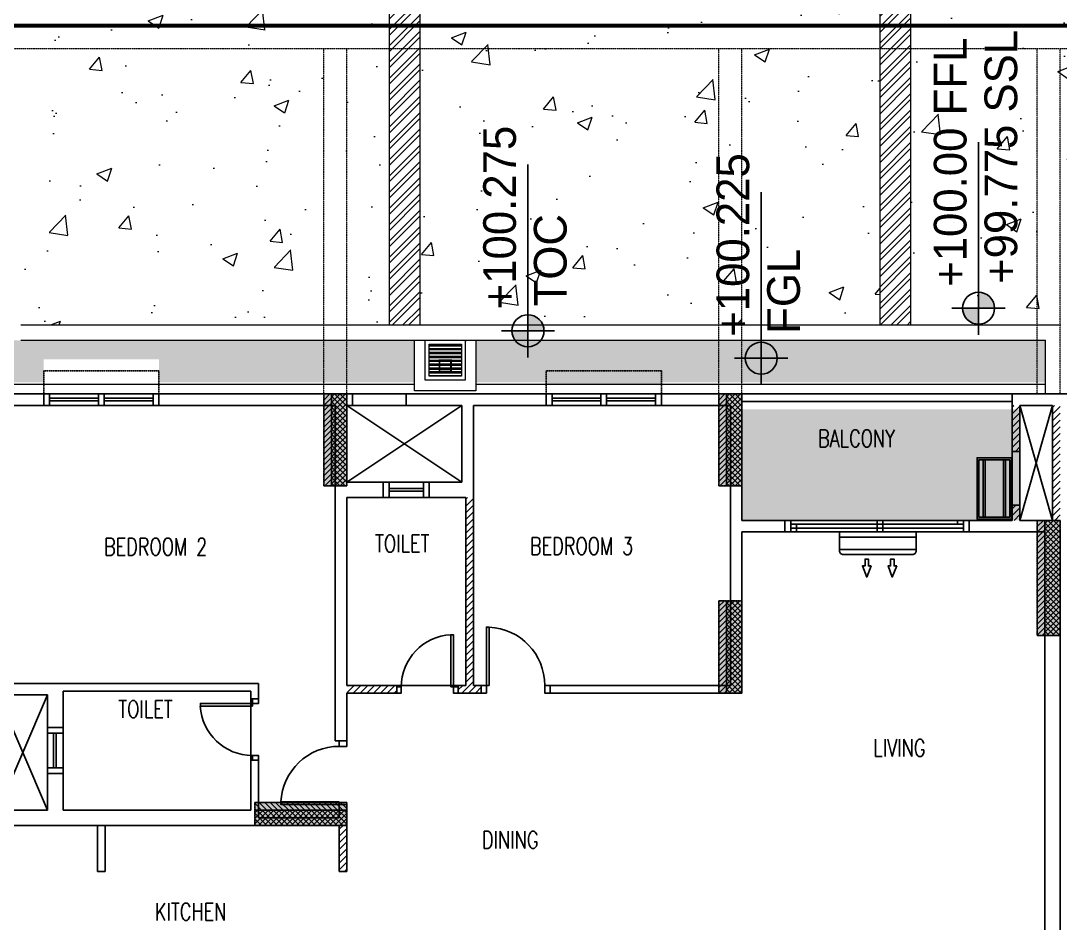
# Model space of a CAD drawing. Header units: millimetres. Extents: x 7964926 to 16080295, y -6277184 to -2986664.
# Drawn here: x 7993336 to 8006886, y -3097760 to -3085996 of the extents above; entities that cross this region are included whole.
import ezdxf

# ---------------------------------------------------------------- set-up
doc = ezdxf.new("R2010")
doc.units = ezdxf.units.MM
doc.header["$LTSCALE"] = 2000
doc.header["$MEASUREMENT"] = 0
for name, pattern in [('( Hidden )', [0.375, 0.25, -0.125]), ('1', [0, 0, 0]), ('DASHED2', [0.375, 0.25, -0.125]), ('HIDDEN', [0.375, 0.25, -0.125])]:
    doc.linetypes.add(name, pattern=pattern)
for name, color, linetype in [('a-AC units', 7, 'Continuous'), ('a-chajja', 2, 'HIDDEN'), ('a-col', 8, 'DASHED2'), ('a-cutout', 8, 'Continuous'), ('a-door', 8, 'Continuous'), ('a-ele 1', 8, 'Continuous'), ('a-hat col', 252, 'Continuous'), ('a-hatch wall', 8, 'Continuous'), ('a-railing', 2, 'Continuous'), ('a-text m', 8, 'Continuous'), ('a-tile drop', 1, 'Continuous'), ('a-wall', 8, 'Continuous'), ('a-window', 8, 'Continuous'), ('L-FL', 7, 'Continuous')]:
    doc.layers.add(name, color=color, linetype=linetype)
for name, color, linetype, lineweight in [('BASEMENT EDGE', 4, 'Continuous', 5), ('Building block', 7, 'Continuous', 9), ('L - paving', 9, 'Continuous', 5), ('L-CHAMBERS', 50, 'Continuous', 5), ('L-CORECUT', 4, 'Continuous', 5), ('L-ELE 1', 24, 'Continuous', 20), ('L-ELE 2', 30, 'Continuous', 15), ('L-ELE 4', 27, 'Continuous', 9), ('L-HATCH-1', 9, 'Continuous', 5), ('L-Paver 400x400', 250, '1', 13), ('L-SHRUBS', 96, 'Continuous', 18), ('STR-Balcony', 250, 'Continuous', 15), ('STR-Column', 250, 'Continuous', 15), ('STR-Column Hatch', 250, 'Continuous', 15), ('STR-Podium Beam', 8, 'Continuous', 15), ('STR-Retaining Wall', 250, 'HIDDEN', 15)]:
    doc.layers.add(name, color=color, linetype=linetype, lineweight=lineweight)
doc.styles.add('a-100 txt m', font='romans.shx', dxfattribs={"width": 0.75, "height": 300})
doc.styles.add('Century Gothic', font='GOTHIC.TTF')
doc.styles.get("Standard").update_dxf_attribs({"font": 'romans.shx', "width": 0.75})
pattern_1 = [(45, (1286095.437, 166168.526), (-44.1941738, 44.1941738), [])]
pattern_2 = [(0, (5509213.427, -3743671.92), (12.5, 25), [0, -25])]
pattern_3 = [(315, (7499747.237, -585000.35), (35.3553391, 35.3553391), []), (45, (7499747.237, -585000.35), (-35.3553391, 35.3553391), [])]
pattern_4 = [(45, (5486101.44, -3588698.786), (-35.3553391, 35.3553391), []), (135, (5486101.44, -3588698.786), (-35.3553391, -35.3553391), [])]
pattern_5 = [(45, (5491251.44, -3591598.786), (-35.3553391, 35.3553391), []), (135, (5491251.44, -3591598.786), (-35.3553391, -35.3553391), [])]
pattern_6 = [(45, (5491251.44, -3588698.786), (-35.3553391, 35.3553391), []), (135, (5491251.44, -3588698.786), (-35.3553391, -35.3553391), [])]
pattern_7 = [(45, (5495401.44, -3590348.786), (-35.3553391, 35.3553391), []), (135, (5495401.44, -3590348.786), (-35.3553391, -35.3553391), [])]
pattern_8 = [(45, (5509213.427, -3482218.836), (-35.3553391, 35.3553391), [])]
pattern_9 = [(45, (5505063.427, -3480568.836), (-35.3553391, 35.3553391), [])]
pattern_10 = [(45, (5505063.427, -3483468.836), (-35.3553391, 35.3553391), [])]
pattern_11 = [(45, (5499913.427, -3480568.836), (-35.3553391, 35.3553391), [])]
pattern_12 = [(315, (7607877.187, -598812.335), (35.3553391, 35.3553391), [])]
pattern_13 = [(50, (0, 0), (1972.4655, -172.56837), [206.25, -2268.75]), (355, (0, 0), (-381.56617, 2068.52837), [165, -1815]), (100.451444, (164.4, -14.4), (1590.89933, 1895.95998), [175.28553, -1928.1408]), (46.1842, (0, 550), (2934.91366, -455.178), [309.375, -3403.125]), (96.635635, (244.6, 512), (2570.32035, 2678.82615), [262.9284, -2892.2128]), (351.184164, (0, 550), (2570.3203, 2678.8262), [247.5, -2722.5]), (21, (275, 412.5), (1641.4944, -1107.20195), [206.25, -2268.75]), (326, (275, 412.5), (669.11716, 1994.1626), [165, -1815]), (71.451445, (411.8, 320.2), (2310.61154, 886.96067), [175.2855, -1928.1408]), (37.5, (0, 0), (33.4396, 915.4581), [0, -1793, 0, -1842.5, 0, -1821.875]), (7.5, (0, 0), (723.44123, 1084.63221), [0, -1050.5, 0, -1751.75, 0, -694.375]), (327.5, (-613.25, 0), (1468.0117, -62.0259), [0, -687.5, 0, -2145, 0, -2846.25]), (317.5, (-888.2, 0), (1603.76197, 275.2887), [0, -893.75, 0, -1424.5, 0, -2021.25])]
pattern_14 = [(45, (0, 0), (-106.0660172, 106.0660172), []), (45, (0, 75), (-106.0660172, 106.0660172), [])]

# ---------------------------------------------------------------- blocks, each defined once
blk = doc.blocks.new('basement - column')
at = {"layer": 'a-hat col'}
h = blk.add_hatch(color=256, dxfattribs=at)
h.dxf.hatch_style = 1
h.paths.add_polyline_path([(9500, -4799), (9200, -4799), (9200, -5999), (9500, -5999)])
h = blk.add_hatch(color=256, dxfattribs=at)
h.dxf.hatch_style = 1
h.paths.add_polyline_path([(14650, -4799), (14350, -4799), (14350, -5999), (14650, -5999)])
h = blk.add_hatch(color=256, dxfattribs=at)
h.dxf.hatch_style = 1
h.paths.add_polyline_path([(18800, -6449), (18500, -6449), (18500, -7949), (18800, -7949)])
h = blk.add_hatch(color=256, dxfattribs=at)
h.dxf.hatch_style = 1
h.paths.add_polyline_path([(14650, -7499), (14350, -7499), (14350, -8699), (14650, -8699)])
h = blk.add_hatch(color=256, dxfattribs=at)
h.dxf.hatch_style = 1
h.paths.add_polyline_path([(9500, -10124), (8300, -10124), (8300, -10424), (9500, -10424)])
at = {"layer": 'a-col', "linetype": 'DASHED2', "ltscale": 0.001}
for points in [[(9200, -5999), (9500, -5999), (9500, -4799), (9200, -4799)], [(14350, -5999), (14650, -5999), (14650, -4799), (14350, -4799)], [(18500, -7949), (18800, -7949), (18800, -6449), (18500, -6449)], [(14350, -8699), (14650, -8699), (14650, -7499), (14350, -7499)], [(8300, -10124), (8300, -10424), (9500, -10424), (9500, -10124)]]:
    blk.add_lwpolyline(points, close=True, dxfattribs=at)
blk = doc.blocks.new('finish lvl')
h = blk.add_hatch(color=256)
edge = h.paths.add_edge_path()
edge.add_ellipse((0.0378, 0.003), major_axis=(-0.0305, 0.0305), ratio=1, start_angle=-45, end_angle=45)
edge.add_line((-0.0053, 0.003), (0.0378, 0.003))
edge.add_line((0.0378, 0.003), (0.0378, 0.0461))
edge = h.paths.add_edge_path()
edge.add_ellipse((0.0378, 0.003), major_axis=(-0.0305, 0.0305), ratio=1, start_angle=135, end_angle=225)
edge.add_line((0.0809, 0.003), (0.0378, 0.003))
edge.add_line((0.0378, 0.003), (0.0378, -0.0401))
for p, q in [((0.0378, 0.0748), (0.0378, -0.0688)), ((-0.034, 0.003), (0.4857, 0.003))]:
    blk.add_line(p, q)
blk.add_ellipse((0.0378, 0.003), major_axis=(-0.0305, 0.0305), ratio=1, start_param=1.570796326794534, end_param=7.85398163397412)
at = {"layer": 'L-FL'}
for tag, p in [('%%P0.00', (0.1256, 0.0357)), ('FIN.LVL.', (0.1075, -0.103))]:
    blk.add_attdef(tag, p, '', height=0.08, dxfattribs=at)
blk = doc.blocks.new('*U160')
for points in [[(0, 80), (60, 80), (60, 0), (0, 0)], [(800, 80), (740, 80), (740, 0), (800, 0)]]:
    blk.add_lwpolyline(points)
blk.add_lwpolyline([(95, 0), (95, -679), (60, -679), (60, 0)], close=True)
blk.add_arc((57, 2), 683, 273.153, 359.7973)
blk = doc.blocks.new('*U161')
blk.add_line((70, 0), (70, 0))
blk.add_lwpolyline([(795, 100), (795, 859), (830, 859), (830, 100)], close=True)
for points in [[(0, 100), (70, 100), (70, 0), (0, 0)], [(900, 0), (830, 0), (830, 100), (900, 100)]]:
    blk.add_lwpolyline(points)
blk.add_arc((830, 100), 760, 92.6396, 180)
blk = doc.blocks.new('sd2400')
for p, q in [((0, 150), (2400, 150)), ((75, 150), (75, 0)), ((1200, 150), (1200, 0)), ((1275, 150), (1275, 0)), ((2250, 150), (2250, 100)), ((2325, 150), (2325, 0)), ((0, 0), (2400, 0)), ((75, 100), (2325, 100)), ((75, 50), (2325, 50)), ((150, 100), (150, 0))]:
    blk.add_line(p, q)
blk = doc.blocks.new('AC ODU')
at = {"color": 8}
for p, q in [((420369, 284087), (421119, 284087)), ((420369, 284062), (421119, 284062)), ((420369, 283822), (421119, 283822)), ((420369, 283797), (421119, 283797))]:
    blk.add_line(p, q, dxfattribs=at)
for points in [[(420344, 284167), (421144, 284167), (421144, 283717), (420344, 283717)], [(420369, 284142), (421119, 284142), (421119, 283742), (420369, 283742)]]:
    blk.add_lwpolyline(points, close=True, dxfattribs=at)
blk = doc.blocks.new('AC IDU')
at = {"color": 8}
for p, q in [((419493, 283872), (419493, 284872)), ((419651, 283872), (419651, 284872))]:
    blk.add_line(p, q, dxfattribs=at)
blk.add_lwpolyline([(419423, 284872), (419668, 284872, -0.414214), (419718, 284822), (419718, 283922, -0.414214), (419668, 283872), (419423, 283872)], format="xyb", close=True, dxfattribs=at)
at = {"color": 252}
for points in [[(419867, 284460), (420012, 284516), (419867, 284573), (419867, 284539), (419776, 284539), (419776, 284494), (419867, 284494)], [(419867, 284126), (420012, 284183), (419867, 284239), (419867, 284205), (419776, 284205), (419776, 284160), (419867, 284160)]]:
    blk.add_lwpolyline(points, close=True, dxfattribs=at)
blk = doc.blocks.new('block 1')
at = {"layer": 'a-hatch wall'}
h = blk.add_hatch(dxfattribs=at)
h.set_pattern_fill('ANSI31', color=256, scale=500)
h.set_pattern_definition(pattern_1)
h.paths.add_polyline_path([(8084469, -2854355), (8084369, -2854355), (8084369, -2855855), (8084469, -2855855)])
h.paths.add_polyline_path([(8083944, -2855655), (8083844, -2855655), (8083844, -2855855), (8083944, -2855855)])
h.paths.add_polyline_path([(8083944, -2854355), (8083844, -2854355), (8083844, -2854955), (8083944, -2854955)])
h = blk.add_hatch(dxfattribs=at)
h.set_pattern_fill('ANSI31', color=256, scale=500)
h.set_pattern_definition(pattern_1)
h.paths.add_polyline_path([(8075819, -2858005), (8075169, -2858005), (8075169, -2858105), (8075819, -2858105)])
h.paths.add_polyline_path([(8076919, -2858005), (8076819, -2858005), (8076819, -2855555), (8076719, -2855555), (8076719, -2858005), (8076619, -2858005), (8076619, -2858105), (8076919, -2858105)])
h = blk.add_hatch(dxfattribs=at)
h.set_pattern_fill('ANSI31', color=256, scale=500)
h.set_pattern_definition(pattern_1)
h.paths.add_polyline_path([(8075169, -2859830), (8075069, -2859830), (8075069, -2860430), (8075169, -2860430)])
at = {"layer": 'a-chajja', "ltscale": 0.005}
for points in [[(8071219, -2854205), (8071219, -2853905), (8072719, -2853905), (8072719, -2854205)], [(8079269, -2854205), (8079269, -2853905), (8077769, -2853905), (8077769, -2854205)]]:
    blk.add_lwpolyline(points, dxfattribs=at)
at = {"layer": 'a-cutout', "linetype": 'HIDDEN', "ltscale": 1000}
for p, q in [((8075169, -2854355), (8076669, -2855355)), ((8075169, -2855355), (8076669, -2854355)), ((8084369, -2854355), (8083944, -2855855)), ((8083944, -2854355), (8084369, -2855855)), ((8070619, -2859630), (8071269, -2858130)), ((8070619, -2858130), (8071269, -2859630))]:
    blk.add_line(p, q, dxfattribs=at)
at = {"layer": 'a-door'}
for p, q in [((8075244, -2854205), (8075944, -2854205)), ((8075244, -2854355), (8075944, -2854355)), ((8083844, -2855655), (8083844, -2854955)), ((8083944, -2855655), (8083944, -2854955))]:
    blk.add_line(p, q, dxfattribs=at)
at = {"layer": 'a-ele 1'}
for p, q in [((8071919, -2860430), (8071919, -2859830)), ((8072019, -2860430), (8072019, -2859830)), ((8072019, -2860430), (8071919, -2860430))]:
    blk.add_line(p, q, dxfattribs=at)
at = {"layer": 'a-railing'}
for p, q in [((8083844, -2854205), (8080319, -2854205)), ((8083844, -2854305), (8080319, -2854305))]:
    blk.add_line(p, q, dxfattribs=at)
at = {"layer": 'a-tile drop', "color": 8}
for p, q in [((8075819, -2858005), (8076619, -2858005)), ((8073919, -2858980), (8073919, -2858180))]:
    blk.add_line(p, q, dxfattribs=at)
at = {"layer": 'a-wall'}
for p, q in [((8071219, -2854205), (8070169, -2854205)), ((8071219, -2854355), (8071219, -2854205)), ((8075244, -2854205), (8072719, -2854205)), ((8072719, -2854355), (8072719, -2854205)), ((8072719, -2854355), (8072719, -2854205)), ((8075244, -2854205), (8075244, -2854355)), ((8077769, -2854205), (8075944, -2854205)), ((8075944, -2854205), (8075944, -2854355)), ((8077769, -2854205), (8077769, -2854355)), ((8080319, -2854205), (8079269, -2854205)), ((8079269, -2854205), (8079269, -2854355)), ((8080319, -2855855), (8080319, -2854205)), ((8083844, -2854955), (8083844, -2854205)), ((8083844, -2854205), (8084469, -2854205)), ((8084919, -2854205), (8084269, -2854205)), ((8071219, -2854355), (8070619, -2854355)), ((8075019, -2854355), (8072719, -2854355)), ((8075019, -2858730), (8075019, -2854355)), ((8075169, -2855355), (8075169, -2854355)), ((8075244, -2854355), (8075169, -2854355)), ((8076669, -2854355), (8075944, -2854355)), ((8076669, -2855355), (8076669, -2854355)), ((8076819, -2858005), (8076819, -2854355)), ((8077769, -2854355), (8076819, -2854355)), ((8080169, -2854355), (8079269, -2854355)), ((8080169, -2858005), (8080169, -2854355)), ((8083944, -2854355), (8084369, -2854355)), ((8083944, -2854955), (8083944, -2854355)), ((8084369, -2855855), (8084369, -2854355)), ((8083844, -2854955), (8083944, -2854955)), ((8075644, -2855355), (8075169, -2855355)), ((8075644, -2855555), (8075644, -2855355)), ((8076669, -2855355), (8076244, -2855355)), ((8076244, -2855555), (8076244, -2855355)), ((8075644, -2855555), (8075169, -2855555)), ((8075169, -2858005), (8075169, -2855555)), ((8076719, -2855555), (8076244, -2855555)), ((8076719, -2858005), (8076719, -2855555)), ((8083844, -2855855), (8083844, -2855655)), ((8083844, -2855655), (8083944, -2855655)), ((8083944, -2855855), (8083944, -2855655)), ((8080881, -2855855), (8080319, -2855855)), ((8080881, -2855855), (8080881, -2856005)), ((8083844, -2855855), (8083281, -2855855)), ((8083281, -2855855), (8083281, -2856005)), ((8084269, -2855855), (8083944, -2855855)), ((8083944, -2855855), (8084269, -2855855)), ((8080881, -2856005), (8080319, -2856005)), ((8080319, -2858105), (8080319, -2856005)), ((8084269, -2856005), (8083281, -2856005)), ((8083819, -2856005), (8084269, -2856005)), ((8084269, -2864030), (8084269, -2856005)), ((8084469, -2864030), (8084469, -2856005)), ((8074019, -2857980), (8070619, -2857980)), ((8071469, -2858630), (8071469, -2858080)), ((8073919, -2858080), (8071469, -2858080)), ((8073919, -2858180), (8073919, -2858080)), ((8074019, -2858180), (8074019, -2857980)), ((8075819, -2858005), (8075169, -2858005)), ((8075819, -2858105), (8075819, -2858005)), ((8076719, -2858005), (8076619, -2858005)), ((8076619, -2858105), (8076619, -2858005)), ((8076919, -2858005), (8076819, -2858005)), ((8076919, -2858105), (8076919, -2858005)), ((8080169, -2858005), (8077819, -2858005)), ((8077819, -2858105), (8077819, -2858005)), ((8071269, -2858130), (8070619, -2858130)), ((8071269, -2858630), (8071269, -2858130)), ((8074019, -2858180), (8073919, -2858180)), ((8075819, -2858105), (8075169, -2858105)), ((8075169, -2858730), (8075169, -2858105)), ((8076919, -2858105), (8076619, -2858105)), ((8080319, -2858105), (8077819, -2858105)), ((8071469, -2858555), (8071269, -2858555)), ((8075169, -2858730), (8075019, -2858730)), ((8073919, -2859630), (8073919, -2858980)), ((8074019, -2858980), (8073919, -2858980)), ((8074019, -2859730), (8074019, -2858980)), ((8071269, -2859630), (8071269, -2859080)), ((8071469, -2859155), (8071269, -2859155)), ((8071469, -2859630), (8071469, -2859080)), ((8071269, -2859630), (8070619, -2859630)), ((8073919, -2859630), (8071469, -2859630)), ((8075069, -2859730), (8075069, -2859630)), ((8075169, -2859630), (8075069, -2859630)), ((8075169, -2860430), (8075169, -2859630)), ((8075069, -2859830), (8070619, -2859830)), ((8075069, -2859730), (8074019, -2859730)), ((8075069, -2860430), (8075069, -2859830)), ((8075069, -2860430), (8075169, -2860430))]:
    blk.add_line(p, q, dxfattribs=at)
at = {"layer": 'a-window'}
for p, q in [((8071219, -2854205), (8071239, -2854205)), ((8071219, -2854205), (8072719, -2854205)), ((8071294, -2854205), (8071294, -2854355)), ((8071294, -2854263), (8071931, -2854263)), ((8071294, -2854298), (8071931, -2854298)), ((8071931, -2854205), (8071931, -2854355)), ((8072006, -2854205), (8072006, -2854355)), ((8072006, -2854263), (8072644, -2854263)), ((8072006, -2854298), (8072644, -2854298)), ((8072644, -2854205), (8072644, -2854355)), ((8079269, -2854205), (8077769, -2854205)), ((8077844, -2854205), (8077844, -2854355)), ((8078481, -2854263), (8077844, -2854263)), ((8078481, -2854298), (8077844, -2854298)), ((8078481, -2854205), (8078481, -2854355)), ((8078556, -2854205), (8078556, -2854355)), ((8079194, -2854263), (8078556, -2854263)), ((8079194, -2854298), (8078556, -2854298)), ((8079194, -2854205), (8079194, -2854355)), ((8071219, -2854355), (8072719, -2854355)), ((8079269, -2854355), (8077769, -2854355)), ((8075644, -2855355), (8076244, -2855355)), ((8075719, -2855555), (8075719, -2855355)), ((8076169, -2855555), (8076169, -2855355)), ((8075719, -2855438), (8076169, -2855438)), ((8075719, -2855473), (8076169, -2855473)), ((8075644, -2855555), (8076244, -2855555)), ((8071269, -2858555), (8071269, -2858630)), ((8071469, -2858630), (8071269, -2858630)), ((8071269, -2858630), (8071269, -2859080)), ((8071344, -2858630), (8071344, -2859080)), ((8071379, -2858630), (8071379, -2859080)), ((8071469, -2858555), (8071469, -2858630)), ((8071469, -2858630), (8071469, -2859080)), ((8071269, -2859080), (8071269, -2859155)), ((8071469, -2859080), (8071269, -2859080)), ((8071469, -2859080), (8071469, -2859155))]:
    blk.add_line(p, q, dxfattribs=at)
at = {"layer": 'a-AC units', "rotation": 270}
blk.add_blockref('AC ODU', (7799668, -2434694), dxfattribs=at)
at = {"layer": 'a-AC units', "xscale": -1, "rotation": 90}
blk.add_blockref('AC IDU', (8366463, -2436582), dxfattribs=at)
at = {"layer": 'a-door'}
blk.add_blockref('sd2400', (8080881, -2856005), dxfattribs=at)
at = {"layer": 'a-door', "xscale": -1}
blk.add_blockref('*U161', (8077819, -2858105), dxfattribs=at)
at = {"layer": 'a-door'}
for p, rotation in [((8076619, -2858025), 180), ((8073939, -2858180), 270)]:
    blk.add_blockref('*U160', p, dxfattribs=dict(at, rotation=rotation))
at = {"layer": 'a-door', "xscale": -1, "rotation": 90}
blk.add_blockref('*U161', (8075169, -2858730), dxfattribs=at)

msp = doc.modelspace()

# ---------------------------------------------------------------- hatches: boundary and pattern name
at = {"layer": 'L - paving'}
h = msp.add_hatch(dxfattribs=at)
h.set_pattern_fill('AR-CONC', color=252, scale=275)
h.set_pattern_definition(pattern_13)
edge = h.paths.add_edge_path()
edge.add_line((7996286.3, -3089960), (7998136.2, -3089960))
edge.add_line((7998136.2, -3089960), (7998136.2, -3082060))
edge.add_line((7998136.2, -3082060), (7996855, -3082057.7))
edge.add_line((7996855, -3082057.7), (7996235.3, -3082021.9))
edge.add_arc((7997110, -3072798.6), 9264.7, 252.95842, 264.58249, ccw=False)
edge.add_arc((7992136.3, -3090109.3), 8749.4, 75.04018, 131.89363)
edge.add_line((7986293.9, -3083596.4), (7986763.3, -3084058.2))
edge.add_line((7986763.3, -3084058.2), (7986084.5, -3084737))
edge.add_line((7986084.5, -3084737), (7985618.5, -3084272.2))
edge.add_arc((7992136.5, -3090110), 8750, 138.15079, 151.67104)
edge.add_line((7984434.4, -3085957.8), (7984212.8, -3085841.6))
edge.add_arc((7992136.3, -3090110), 9000, 151.68878, 179.04503)
edge.add_line((7983137.5, -3089960), (7996286.3, -3089960))
h = msp.add_hatch(dxfattribs=at)
h.set_pattern_fill('AR-CONC', color=252, scale=275)
h.set_pattern_definition(pattern_13)
h.paths.add_polyline_path([(8002686.3, -3089960), (8004536.2, -3089960), (8004536.2, -3082060), (8003536.3, -3082060), (8002576.3, -3082060), (7998536.2, -3082060), (7998536.2, -3089960)])
h = msp.add_hatch(dxfattribs=at)
h.set_pattern_fill('AR-CONC', color=252, scale=275)
h.set_pattern_definition(pattern_13)
h.paths.add_polyline_path([(8009086.3, -3090860), (8009086.3, -3089960), (8010936.2, -3090010), (8010936.2, -3082060), (8009936.3, -3082060), (8008976.3, -3082060), (8004936.2, -3082060), (8004936.2, -3089960), (8006886.1, -3089960), (8006886.1, -3090860)])
at = {"layer": 'L-HATCH-1'}
h = msp.add_hatch(dxfattribs=at)
h.set_pattern_fill('STEEL', color=26, scale=1200)
h.set_pattern_definition(pattern_14)
h.paths.add_polyline_path([(7998136.2, -3082060), (7998136.2, -3089960), (7998536.2, -3089960), (7998536.2, -3082060)])
h = msp.add_hatch(dxfattribs=at)
h.set_pattern_fill('STEEL', color=26, scale=1200)
h.set_pattern_definition(pattern_14)
h.paths.add_polyline_path([(8004536.2, -3082060), (8004536.2, -3089960), (8004936.2, -3089960), (8004936.2, -3082060)])
at = {"layer": 'L-Paver 400x400', "true_color": 0x636466}
h = msp.add_hatch(dxfattribs=at)
h.set_pattern_fill('ANSI32', color=251, scale=135, angle=315)
h.set_pattern_definition([(0, (-3.933, 57849.157), (1e-14, 50.625), []), (0, (12.94, 57832.28), (1e-14, 50.625), [])])
h.paths.add_polyline_path([(7999079.8, -3090210), (7998659.8, -3090210), (7998659.8, -3090630), (7999079.8, -3090630)])
at = {"layer": 'L-SHRUBS'}
h = msp.add_hatch(dxfattribs=at)
h.set_pattern_fill('GRASS', color=256, scale=200)
h.set_pattern_definition([(90, (0.13, 150), (-141.4213562, 141.4213562), [37.5, -245.3427126]), (45, (0.13, 150), (-141.4213562, 141.4213562), [37.5, -162.5]), (135, (0.13, 150), (-141.4213562, -141.4213562), [37.5, -162.5])])
h.paths.add_polyline_path([(7999269.8, -3090160), (7999269.8, -3090710), (8000186.3, -3090710), (8000186.3, -3090735), (8001686.3, -3090735), (8001686.3, -3090710), (8006694.4, -3090710), (8006694.4, -3090160)])
h.paths.add_polyline_path([(7999129.8, -3090160), (7999129.8, -3090200), (7999169.8, -3090160)])
edge = h.paths.add_edge_path()
edge.add_line((7998469.8, -3090710), (7998469.8, -3090160))
edge.add_line((7998469.8, -3090160), (7993136.3, -3090160))
edge.add_arc((7993136.3, -3090960), 800, 82.14584, 90, ccw=False)
edge.add_arc((7993336.1, -3090710), 550, 99.47585, 180)
edge.add_line((7992786.1, -3090710), (7993636.3, -3090710))
edge.add_line((7993636.3, -3090710), (7993636.3, -3090410))
edge.add_line((7993636.3, -3090410), (7995136.3, -3090410))
edge.add_line((7995136.3, -3090410), (7995136.3, -3090710))
edge.add_line((7995136.3, -3090710), (7998469.8, -3090710))
h = msp.add_hatch(dxfattribs=at)
h.set_pattern_fill('GRASS', color=256, scale=200)
h.set_pattern_definition([(90, (5491.77, 150), (-141.4213562, 141.4213562), [37.5, -245.3427126]), (45, (5491.77, 150), (-141.4213562, 141.4213562), [37.5, -162.5]), (135, (5491.77, 150), (-141.4213562, -141.4213562), [37.5, -162.5])])
h.paths.add_polyline_path([(8009286.3, -3090160), (8009286.3, -3090710), (8011526.1, -3090710), (8011526.1, -3090160)])
edge = h.paths.add_edge_path()
edge.add_arc((7998827.8, -3090710), 550, 90, 99.47585)
edge.add_arc((7998627.9, -3090960), 800, 82.14584, 90)
edge.add_line((7998627.9, -3090160), (7998827.8, -3090160))
at = {"layer": 'STR-Balcony', "linetype": 'Continuous'}
h = msp.add_hatch(dxfattribs=at)
h.set_pattern_fill('DOTS', color=256, scale=400, style=0)
h.set_pattern_definition(pattern_2)
h.paths.add_polyline_path([(8006361.1, -3092510), (8006361.1, -3091060), (8002736.1, -3091060), (8002736.1, -3092060), (8002736.1, -3092510)])
h = msp.add_hatch(dxfattribs=at)
h.set_pattern_fill('DOTS', color=256, scale=400, style=0)
h.set_pattern_definition(pattern_2)
h.paths.add_polyline_path([(8006361.1, -3092510), (8006361.1, -3091060), (8002736.1, -3091060), (8002736.1, -3092060), (8002736.1, -3092510)])
at = {"layer": 'STR-Column Hatch'}
h = msp.add_hatch(dxfattribs=at)
h.set_pattern_fill('ANSI31', color=250, scale=400)
h.set_pattern_definition(pattern_11)
h.paths.add_polyline_path([(7997286.1, -3092060), (7997386.1, -3092060), (7997386.1, -3090860), (7997286.1, -3090860)])
h = msp.add_hatch(dxfattribs=at)
h.set_pattern_fill('ANSI31', color=250, scale=400)
h.set_pattern_definition(pattern_11)
h.paths.add_polyline_path([(7997286.1, -3092060), (7997386.1, -3092060), (7997386.1, -3090860), (7997286.1, -3090860)])
h = msp.add_hatch(dxfattribs=at)
h.set_pattern_fill('ANSI37', color=250, scale=400)
h.set_pattern_definition(pattern_4)
h.paths.add_polyline_path([(7997386.1, -3092060), (7997586.1, -3092060), (7997586.1, -3090860), (7997386.1, -3090860)])
h = msp.add_hatch(dxfattribs=at)
h.set_pattern_fill('ANSI37', color=250, scale=400)
h.set_pattern_definition(pattern_4)
h.paths.add_polyline_path([(7997386.1, -3092060), (7997586.1, -3092060), (7997586.1, -3090860), (7997386.1, -3090860)])
h = msp.add_hatch(dxfattribs=at)
h.set_pattern_fill('ANSI31', color=250, scale=400)
h.set_pattern_definition(pattern_9)
h.paths.add_polyline_path([(8002436.1, -3092060), (8002536.1, -3092060), (8002536.1, -3090860), (8002436.1, -3090860)])
h = msp.add_hatch(dxfattribs=at)
h.set_pattern_fill('ANSI31', color=250, scale=400)
h.set_pattern_definition(pattern_9)
h.paths.add_polyline_path([(8002436.1, -3092060), (8002536.1, -3092060), (8002536.1, -3090860), (8002436.1, -3090860)])
h = msp.add_hatch(dxfattribs=at)
h.set_pattern_fill('ANSI37', color=250, scale=400)
h.set_pattern_definition(pattern_6)
h.paths.add_polyline_path([(8002536.1, -3092060), (8002736.1, -3092060), (8002736.1, -3090860), (8002536.1, -3090860)])
h = msp.add_hatch(dxfattribs=at)
h.set_pattern_fill('ANSI37', color=250, scale=400)
h.set_pattern_definition(pattern_6)
h.paths.add_polyline_path([(8002536.1, -3092060), (8002736.1, -3092060), (8002736.1, -3090860), (8002536.1, -3090860)])
h = msp.add_hatch(dxfattribs=at)
h.set_pattern_fill('ANSI31', color=250, scale=400)
h.set_pattern_definition(pattern_8)
h.paths.add_polyline_path([(8006586.1, -3094010), (8006686.1, -3094010), (8006686.1, -3092510), (8006586.1, -3092510)])
h = msp.add_hatch(dxfattribs=at)
h.set_pattern_fill('ANSI31', color=250, scale=400)
h.set_pattern_definition(pattern_8)
h.paths.add_polyline_path([(8006586.1, -3094010), (8006686.1, -3094010), (8006686.1, -3092510), (8006586.1, -3092510)])
h = msp.add_hatch(dxfattribs=at)
h.set_pattern_fill('ANSI37', color=250, scale=400)
h.set_pattern_definition(pattern_7)
h.paths.add_polyline_path([(8006686.1, -3094010), (8006886.1, -3094010), (8006886.1, -3092510), (8006686.1, -3092510)])
h = msp.add_hatch(dxfattribs=at)
h.set_pattern_fill('ANSI37', color=250, scale=400)
h.set_pattern_definition(pattern_7)
h.paths.add_polyline_path([(8006686.1, -3094010), (8006886.1, -3094010), (8006886.1, -3092510), (8006686.1, -3092510)])
h = msp.add_hatch(dxfattribs=at)
h.set_pattern_fill('ANSI31', color=250, scale=400)
h.set_pattern_definition(pattern_10)
h.paths.add_polyline_path([(8002436.1, -3094760), (8002536.1, -3094760), (8002536.1, -3093560), (8002436.1, -3093560)])
h = msp.add_hatch(dxfattribs=at)
h.set_pattern_fill('ANSI31', color=250, scale=400)
h.set_pattern_definition(pattern_10)
h.paths.add_polyline_path([(8002436.1, -3094760), (8002536.1, -3094760), (8002536.1, -3093560), (8002436.1, -3093560)])
h = msp.add_hatch(dxfattribs=at)
h.set_pattern_fill('ANSI37', color=250, scale=400)
h.set_pattern_definition(pattern_5)
h.paths.add_polyline_path([(8002536.1, -3094760), (8002736.1, -3094760), (8002736.1, -3093560), (8002536.1, -3093560)])
h = msp.add_hatch(dxfattribs=at)
h.set_pattern_fill('ANSI37', color=250, scale=400)
h.set_pattern_definition(pattern_5)
h.paths.add_polyline_path([(8002536.1, -3094760), (8002736.1, -3094760), (8002736.1, -3093560), (8002536.1, -3093560)])
h = msp.add_hatch(dxfattribs=at)
h.set_pattern_fill('ANSI31', color=250, scale=400, angle=-90)
h.set_pattern_definition(pattern_12)
h.paths.add_polyline_path([(7996386.1, -3096185), (7996386.1, -3096285), (7997586.1, -3096285), (7997586.1, -3096185)])
h = msp.add_hatch(dxfattribs=at)
h.set_pattern_fill('ANSI31', color=250, scale=400, angle=-90)
h.set_pattern_definition(pattern_12)
h.paths.add_polyline_path([(7996386.1, -3096185), (7996386.1, -3096285), (7997586.1, -3096285), (7997586.1, -3096185)])
h = msp.add_hatch(dxfattribs=at)
h.set_pattern_fill('ANSI37', color=250, scale=400, angle=-90)
h.set_pattern_definition(pattern_3)
h.paths.add_polyline_path([(7996386.1, -3096285), (7996386.1, -3096485), (7997586.1, -3096485), (7997586.1, -3096285)])
h = msp.add_hatch(dxfattribs=at)
h.set_pattern_fill('ANSI37', color=250, scale=400, angle=-90)
h.set_pattern_definition(pattern_3)
h.paths.add_polyline_path([(7996386.1, -3096285), (7996386.1, -3096485), (7997586.1, -3096485), (7997586.1, -3096285)])

# ---------------------------------------------------------------- linework, layer by layer
at = {"layer": 'BASEMENT EDGE', "color": 2, "linetype": '( Hidden )', "ltscale": 0.01, "const_width": 50}
msp.add_lwpolyline([(7981805.8, -3086060), (7976491, -3129797.5), (7978510.2, -3129797.5), (7978510.2, -3137797.5), (7982586.2, -3137797.5), (7982586.2, -3145585), (8038276.2, -3145585), (8038276.2, -3143085), (8166136.2, -3143085), (8166136.2, -3086060)], close=True, dxfattribs=at)
at = {"layer": 'L-CHAMBERS', "color": 42}
msp.add_lwpolyline([(7999269.8, -3090160), (7999269.8, -3090820), (7998469.8, -3090820), (7998469.8, -3090160)], dxfattribs=at)
for points in [[(7999129.8, -3090680), (7998609.8, -3090680), (7998609.8, -3090160), (7999129.8, -3090160)], [(7999079.8, -3090630), (7998659.8, -3090630), (7998659.8, -3090210), (7999079.8, -3090210)]]:
    msp.add_lwpolyline(points, close=True, dxfattribs=at)
at = {"layer": 'L-CORECUT', "const_width": 25}
msp.add_lwpolyline([(7998794.3, -3090420), (7998944.3, -3090420), (7998944.3, -3090570), (7998794.3, -3090570)], close=True, dxfattribs=at)
at = {"layer": 'L-ELE 1'}
msp.add_line((7993336.1, -3089960), (8006894.4, -3089960), dxfattribs=at)
at = {"layer": 'L-ELE 2'}
for p in [(7993336.1, -3090160), (8006694.4, -3090860)]:
    msp.add_line(p, (8006694.4, -3090160), dxfattribs=at)
for points in [[(7992786.1, -3090735), (7998469.8, -3090735)], [(7999269.8, -3090735), (8006694.4, -3090735)]]:
    msp.add_lwpolyline(points, dxfattribs=at)
at = {"layer": 'L-ELE 4'}
for points in [[(7998136.2, -3082060), (7998136.2, -3089960)], [(8004536.2, -3082060), (8004536.2, -3089960)], [(8004936.2, -3082060), (8004936.2, -3089960)], [(7998536.2, -3082260), (7998536.2, -3089960)]]:
    msp.add_lwpolyline(points, dxfattribs=at)
at = {"layer": 'L-ELE 4', "color": 2, "linetype": '( Hidden )', "ltscale": 0.01, "const_width": 50}
msp.add_lwpolyline([(7981805.8, -3086060), (7976491, -3129797.5), (7978510.2, -3129797.5), (7978510.2, -3137797.5), (7982586.2, -3137797.5), (7982586.2, -3145585), (8038276.2, -3145585), (8038276.2, -3143085), (8166136.2, -3143085), (8166136.2, -3086060)], close=True, dxfattribs=at)
at = {"layer": 'STR-Column', "color": 8}
for points in [[(7997286.1, -3092060), (7997386.1, -3092060), (7997386.1, -3090860), (7997286.1, -3090860)], [(7997286.1, -3092060), (7997386.1, -3092060), (7997386.1, -3090860), (7997286.1, -3090860)], [(7997386.1, -3092060), (7997586.1, -3092060), (7997586.1, -3090860), (7997386.1, -3090860)], [(7997386.1, -3092060), (7997586.1, -3092060), (7997586.1, -3090860), (7997386.1, -3090860)], [(8002436.1, -3092060), (8002536.1, -3092060), (8002536.1, -3090860), (8002436.1, -3090860)], [(8002436.1, -3092060), (8002536.1, -3092060), (8002536.1, -3090860), (8002436.1, -3090860)], [(8002536.1, -3092060), (8002736.1, -3092060), (8002736.1, -3090860), (8002536.1, -3090860)], [(8002536.1, -3092060), (8002736.1, -3092060), (8002736.1, -3090860), (8002536.1, -3090860)], [(8006586.1, -3094010), (8006686.1, -3094010), (8006686.1, -3092510), (8006586.1, -3092510)], [(8006586.1, -3094010), (8006686.1, -3094010), (8006686.1, -3092510), (8006586.1, -3092510)], [(8006686.1, -3094010), (8006886.1, -3094010), (8006886.1, -3092510), (8006686.1, -3092510)], [(8006686.1, -3094010), (8006886.1, -3094010), (8006886.1, -3092510), (8006686.1, -3092510)], [(8002436.1, -3094760), (8002536.1, -3094760), (8002536.1, -3093560), (8002436.1, -3093560)], [(8002436.1, -3094760), (8002536.1, -3094760), (8002536.1, -3093560), (8002436.1, -3093560)], [(8002536.1, -3094760), (8002736.1, -3094760), (8002736.1, -3093560), (8002536.1, -3093560)], [(8002536.1, -3094760), (8002736.1, -3094760), (8002736.1, -3093560), (8002536.1, -3093560)], [(7996386.1, -3096185), (7996386.1, -3096285), (7997586.1, -3096285), (7997586.1, -3096185)], [(7996386.1, -3096185), (7996386.1, -3096285), (7997586.1, -3096285), (7997586.1, -3096185)], [(7996386.1, -3096285), (7996386.1, -3096485), (7997586.1, -3096485), (7997586.1, -3096285)], [(7996386.1, -3096285), (7996386.1, -3096485), (7997586.1, -3096485), (7997586.1, -3096285)]]:
    msp.add_lwpolyline(points, close=True, dxfattribs=at)
at = {"layer": 'STR-Podium Beam', "linetype": 'HIDDEN', "lineweight": 5, "ltscale": 0.005}
for p, q in [((7997286.1, -3090860), (7997286.1, -3086360)), ((7997286.1, -3090860), (7997286.1, -3086360)), ((7997586.1, -3090860), (7997586.1, -3086360)), ((7997586.1, -3090860), (7997586.1, -3086360)), ((8002436.1, -3090860), (8002436.1, -3086360)), ((8002436.1, -3090860), (8002436.1, -3086360)), ((8002736.1, -3090860), (8002736.1, -3086360)), ((8002736.1, -3090860), (8002736.1, -3086360)), ((8006586.1, -3090860), (8006586.1, -3086360)), ((8006586.1, -3090860), (8006586.1, -3086360)), ((8006886.1, -3090860), (8006886.1, -3086360)), ((8006886.1, -3090860), (8006886.1, -3086360))]:
    msp.add_line(p, q, dxfattribs=at)
at = {"layer": 'STR-Retaining Wall', "linetype": 'HIDDEN', "ltscale": 0.005}
msp.add_line((8023535.9, -3086360), (7988386.1, -3086360), dxfattribs=at)
msp.add_line((8023535.9, -3086360), (7988386.1, -3086360), dxfattribs=at)
at = {"layer": 'STR-Retaining Wall', "linetype": 'Continuous'}
msp.add_lwpolyline([(7988386.1, -3086060), (8023535.9, -3086060)], dxfattribs=at)
msp.add_lwpolyline([(7988386.1, -3086060), (8023535.9, -3086060)], dxfattribs=at)

# ---------------------------------------------------------------- block references
at = {"layer": 'Building block', "color": 8}
msp.add_blockref('block 1', (-77582.6, -236654.6), dxfattribs=at)
at = {"layer": 'L-FL', "ltscale": 0.5}
ref = msp.add_blockref('finish lvl', (8005836.4, -3089926.7), dxfattribs=dict(at, xscale=4835.363999980464, yscale=4835.363999980464, zscale=4835.363999980464, rotation=90.00021053696821))
ref.add_attrib('FIN.LVL.', '+99.775 SSL', (8006325.6, -3089426.5, 0), dxfattribs={"ltscale": 0.5, "height": 426.242, "rotation": 90.00021, "style": 'Century Gothic'})
ref.add_attrib('%%P0.00', '+100.00 FFL', (8005664.8, -3089464.8), dxfattribs={"ltscale": 0.5, "height": 426.242, "rotation": 90.00021, "style": 'Century Gothic'})
ref = msp.add_blockref('finish lvl', (7999962.3, -3090219.5), dxfattribs=dict(at, xscale=4835.363999980464, yscale=4835.363999980464, zscale=4835.363999980464, rotation=90.00021053696821))
ref.add_attrib('FIN.LVL.', 'TOC', (8000451.5, -3089719.3, 0), dxfattribs={"ltscale": 0.5, "height": 426.24, "rotation": 90.00021, "style": 'Century Gothic'})
ref.add_attrib('%%P0.00', '+100.275', (7999790.6, -3089757.7), dxfattribs={"ltscale": 0.5, "height": 426.24, "rotation": 90.00021, "style": 'Century Gothic'})
ref = msp.add_blockref('finish lvl', (8003003.4, -3090577.5), dxfattribs=dict(at, xscale=4835.363999980464, yscale=4835.363999980464, zscale=4835.363999980464, rotation=90.0004210735687))
ref.add_attrib('FIN.LVL.', 'FGL', (8003492.6, -3090077.3, 0), dxfattribs={"ltscale": 0.5, "height": 426.24, "rotation": 90.00042, "style": 'Century Gothic'})
ref.add_attrib('%%P0.00', '+100.225', (8002831.7, -3090115.6), dxfattribs={"ltscale": 0.5, "height": 426.24, "rotation": 90.00042, "style": 'Century Gothic'})
at = {"layer": 'STR-Column', "ltscale": 1000}
msp.add_blockref('basement - column', (7988086.1, -3086060.7), dxfattribs=at)

# ---------------------------------------------------------------- texts
at = {"layer": 'a-text m', "char_height": 225, "attachment_point": 1, "style": 'a-100 txt m'}
for s, insert in [('BALCONY', (8003729.3, -3091327.5)), ('BEDROOM 2', (7994421.2, -3092740.4)), ('TOILET', (7997954.6, -3092699.1)), ('BEDROOM 3', (7999974.3, -3092731.1)), ('TOILET', (7994607.6, -3094857.1)), ('LIVING', (8004450.7, -3095362.7)), ('DINING', (7999348.4, -3096561)), ('KITCHEN', (7995084.3, -3097497.8))]:
    msp.add_mtext_dynamic_manual_height_columns(s, width=2510.623, gutter_width=1, heights=[0], dxfattribs=dict(at, insert=insert))

doc.saveas('drawing.dxf')
